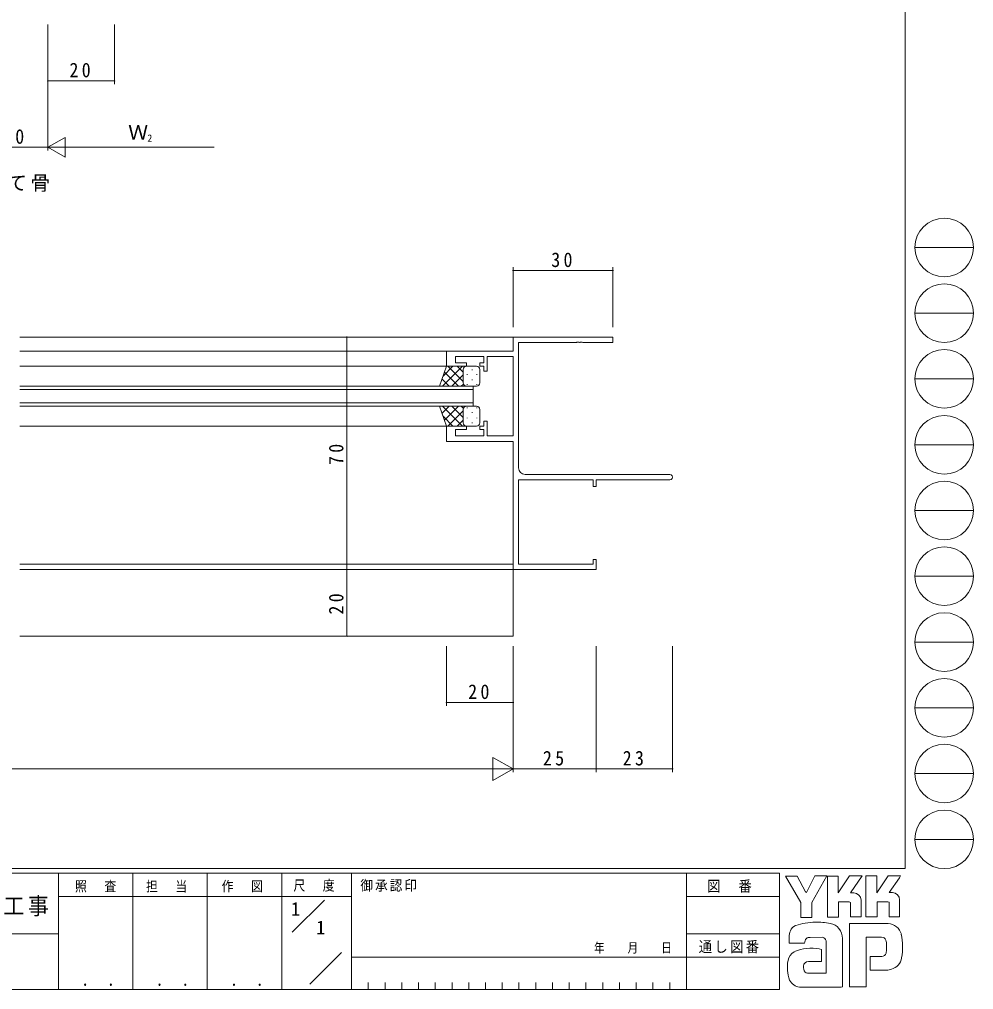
# Model space of a CAD drawing. Units: millimetres on the paper. Extents: x -397 to 397, y -282 to 282.
# Drawn here: x 109.5 to 396.7, y -282.1 to 9.9 of the extents above; entities that cross this region are included whole.
import ezdxf
from ezdxf.enums import TextEntityAlignment as Align

# ---------------------------------------------------------------- set-up
doc = ezdxf.new("R2010")
doc.units = ezdxf.units.MM
for name, color, linetype, lineweight in [('0-1_YKK_ZWAK', 7, 'Continuous', 18), ('0-3_YKK_11', 7, 'Continuous', 18), ('0-4_YKK_12', 2, 'Continuous', 18), ('0-5_YKK_13', 4, 'Continuous', 18), ('0-6_YKK_D', 6, 'Continuous', 18)]:
    doc.layers.add(name, color=color, linetype=linetype, lineweight=lineweight)
doc.layers.add('0-2_USER1', color=7, linetype='Continuous')
doc.styles.add('ＭＳ ゴシック', font='')
doc.styles.get('ＭＳ ゴシック').set_extended_font_data('MS Gothic')

msp = doc.modelspace()

# ---------------------------------------------------------------- linework, layer by layer
at = {"layer": '0-1_YKK_ZWAK'}
for p, q in [((376.092, 279.3), (376.092, -245.7)), ((379.068, -58.716), (396.708, -58.716)), ((379.068, -78.512), (396.708, -78.512)), ((379.068, -98.308), (396.708, -98.308)), ((379.068, -118.104), (396.708, -118.104)), ((379.068, -137.9), (396.708, -137.9)), ((379.068, -157.696), (396.708, -157.696)), ((379.068, -177.492), (396.708, -177.492)), ((379.068, -197.288), (396.708, -197.288)), ((379.068, -217.084), (396.708, -217.084)), ((379.068, -236.88), (396.708, -236.88)), ((376.092, -245.7), (-393.908, -245.7)), ((338.292, -247.1), (-393.908, -247.1)), ((121.292, -247.1), (121.292, -282.1)), ((143.692, -247.1), (143.692, -282.1)), ((166.092, -247.1), (166.092, -282.1)), ((188.492, -247.1), (188.492, -282.1)), ((209.492, -247.1), (209.492, -282.1)), ((310.291, -247.1), (310.291, -282.1)), ((338.292, -247.1), (338.292, -282.1)), ((340.129, -248.006), (343.642, -248.006)), ((344.724, -255.899), (340.129, -248.006)), ((348.928, -247.898), (346.372, -252.871)), ((352.751, -260.331), (352.751, -247.925)), ((364.266, -247.817), (367.537, -247.817)), ((364.266, -260.223), (364.266, -247.817)), ((370.969, -247.817), (374.753, -247.817)), ((374.753, -247.817), (374.375, -248.465)), ((374.375, -248.465), (371.253, -252.925)), ((360.671, -253.006), (359.632, -253.006)), ((372.292, -252.925), (371.253, -252.925)), ((189.476, -254.099), (121.292, -254.099)), ((189.476, -254.099), (209.492, -254.099)), ((191.662, -264.836), (201.355, -255.143)), ((310.291, -254.1), (338.292, -254.1)), ((359.266, -255.682), (356.076, -255.682)), ((362.833, -255.169), (362.833, -260.25)), ((367.672, -255.655), (367.672, -260.223)), ((370.861, -255.655), (367.672, -255.655)), ((371.294, -255.817), (370.861, -255.655)), ((371.294, -260.196), (371.294, -255.817)), ((374.456, -255.169), (374.456, -260.196)), ((370.915, -262.196), (359.32, -262.196)), ((359.32, -262.196), (359.32, -281.306)), ((367.672, -260.223), (364.266, -260.223)), ((371.294, -260.146), (371.344, -260.196)), ((374.456, -260.196), (371.294, -260.196)), ((-7.508, -265.299), (121.292, -265.299)), ((310.291, -265.299), (338.292, -265.299)), ((341.21, -268.17), (341.21, -266.241)), ((345.859, -268.17), (341.21, -268.17)), ((351.238, -266.305), (347.54, -266.375)), ((352.319, -277.171), (352.319, -267.44)), ((357.211, -266.683), (357.211, -281.279)), ((364.347, -266.359), (368.996, -266.359)), ((364.347, -281.306), (364.347, -266.359)), ((370.465, -267.856), (370.483, -270.491)), ((196.964, -280.445), (206.488, -270.921)), ((209.492, -272.3), (310.291, -272.3)), ((338.292, -272.299), (310.291, -272.299)), ((350.967, -273.63), (346.973, -273.635)), ((365.563, -272.089), (365.563, -276.225)), ((369.104, -272.089), (365.563, -272.089)), ((346.697, -277.171), (352.319, -277.171)), ((351.886, -277.171), (352.238, -277.171)), ((352.319, -277.17), (352.32, -277.171)), ((365.563, -276.225), (370.888, -276.225)), ((370.888, -276.225), (371.969, -275.982)), ((214.532, -280), (214.532, -282.1)), ((219.572, -280), (219.572, -282.1)), ((224.612, -280), (224.612, -282.1)), ((229.652, -280), (229.652, -282.1)), ((234.692, -280), (234.692, -282.1)), ((239.732, -280), (239.732, -282.1)), ((244.772, -280), (244.772, -282.1)), ((249.812, -280), (249.812, -282.1)), ((254.852, -280), (254.852, -282.1)), ((259.892, -280), (259.892, -282.1)), ((264.932, -280), (264.932, -282.1)), ((269.972, -280), (269.972, -282.1)), ((275.012, -280), (275.012, -282.1)), ((280.052, -280), (280.052, -282.1)), ((285.092, -280), (285.092, -282.1)), ((290.132, -280), (290.132, -282.1)), ((295.172, -280), (295.172, -282.1)), ((300.211, -280), (300.211, -282.1)), ((305.251, -280), (305.251, -282.1)), ((-393.908, -282.1), (338.292, -282.1)), ((345.859, -281.36), (344.372, -281.36)), ((356.887, -281.333), (345.859, -281.36)), ((357.211, -281.279), (356.887, -281.333))]:
    msp.add_line(p, q, dxfattribs=at)
for points in [[(343.642, -248.006), (346.156, -252.709), (346.372, -252.871)], [(348.928, -247.898), (352.554, -247.898), (348.021, -255.926)], [(352.751, -247.925), (355.968, -247.925), (355.968, -253.023), (359.347, -247.871)], [(359.347, -247.871), (363.172, -247.871), (359.632, -253.006)], [(367.537, -247.817), (367.537, -253.008), (370.969, -247.817)], [(348.021, -255.926), (348.021, -260.358), (344.724, -260.358), (344.724, -255.899)], [(356.076, -255.682), (356.076, -260.331), (352.751, -260.331)], [(362.833, -260.25), (359.698, -260.25), (359.698, -255.845), (359.266, -255.682)], [(350.265, -269.873), (350.967, -270.035), (350.967, -273.63)], [(359.32, -281.306), (363.563, -281.306), (364.347, -281.306)]]:
    msp.add_lwpolyline(points, dxfattribs=at)
for centre in [(387.888, -58.716), (387.888, -78.512), (387.888, -98.308), (387.888, -118.104), (387.888, -137.9), (387.888, -157.696), (387.888, -177.492), (387.888, -197.288), (387.888, -217.084), (387.888, -236.88)]:
    msp.add_circle(centre, 8.82, dxfattribs=at)
for centre, radius, start, end in [((360.671, -255.169), 2.163, 0.00166, 89.99604), ((372.292, -255.088), 2.163, 0.00166, 89.99604), ((349.014, -279.501), 17.68, 89.89165, 109.30848), ((349.533, -282.563), 20.748, 78.7801, 91.46938), ((352.822, -266.596), 4.449, 40.66422, 80.31694), ((370.764, -266.54), 4.341, 14.44572, 87.08746), ((346.251, -266.266), 5.037, 158.41083, 179.71775), ((343.898, -265.155), 2.444, 109.02127, 161.51264), ((352.601, -266.585), 4.612, 358.78059, 38.76563), ((354.458, -269.287), 20.86, 350.99027, 10.67625), ((347.967, -268.107), 2.109, 138.46382, 181.71359), ((347.407, -268.071), 1.701, 85.50551, 126.78038), ((350.748, -267.854), 1.625, 14.7552, 72.44995), ((369.157, -267.579), 1.229, 16.43123, 96.91661), ((366.823, -268.308), 3.673, 4.93423, 17.03552), ((344.719, -274.027), 3.908, 121.82711, 169.08475), ((347.812, -282.954), 13.309, 79.38098, 112.05825), ((369.105, -270.784), 1.306, 269.95468, 342.90145), ((366.802, -270.141), 3.697, 343.6902, 354.75362), ((351.741, -275.495), 11.082, 168.76372, 199.80079), ((346.982, -275.079), 1.445, 90.33953, 178.03639), ((370.827, -271.845), 4.291, 285.44291, 349.90448), ((347.874, -275.428), 2.369, 171.08203, 216.71923), ((346.942, -275.665), 1.526, 230.9728, 260.75491), ((344.732, -277.543), 3.823, 207.31435, 263.59464)]:
    msp.add_arc(centre, radius, start, end, dxfattribs=at)
at = {"layer": '0-3_YKK_11'}
for p, q in [((258.12, -85.7), (258.12, -89.9)), ((288.12, -85.7), (258.12, -85.7)), ((259.75, -87.33), (277.162, -87.33)), ((259.75, -125.07), (259.75, -87.33)), ((277.162, -87.33), (277.345, -87.21)), ((277.345, -87.21), (277.895, -87.21)), ((277.895, -87.21), (278.078, -87.33)), ((278.078, -87.33), (278.162, -87.33)), ((278.162, -87.33), (278.345, -87.21)), ((278.345, -87.21), (278.895, -87.21)), ((278.895, -87.21), (279.078, -87.33)), ((279.078, -87.33), (288.12, -87.33)), ((288.12, -87.33), (288.12, -85.7)), ((238.12, -89.9), (238.12, -94.5)), ((258.12, -89.9), (238.12, -89.9)), ((240.82, -91.53), (249.32, -91.53)), ((240.82, -93.5), (240.82, -91.53)), ((249.32, -91.53), (249.32, -93.5)), ((250.32, -91.53), (258.12, -91.53)), ((250.32, -96), (250.32, -91.53)), ((258.12, -91.53), (258.12, -115.47)), ((238.12, -94.5), (244.12, -94.5)), ((244.12, -93.5), (240.82, -93.5)), ((244.12, -94.5), (244.12, -93.5)), ((248.12, -93.5), (248.12, -94.5)), ((249.32, -93.5), (248.12, -93.5)), ((248.12, -94.5), (249.32, -94.5)), ((249.32, -94.5), (249.32, -96)), ((249.32, -96), (250.32, -96)), ((238.12, -112.5), (238.12, -117.1)), ((244.12, -112.5), (238.12, -112.5)), ((240.82, -113.5), (244.12, -113.5)), ((240.82, -115.47), (240.82, -113.5)), ((244.12, -113.5), (244.12, -112.5)), ((248.12, -112.5), (248.12, -113.5)), ((249.32, -112.5), (248.12, -112.5)), ((248.12, -113.5), (249.32, -113.5)), ((249.32, -111), (249.32, -112.5)), ((250.32, -111), (249.32, -111)), ((249.32, -113.5), (249.32, -115.47)), ((250.32, -115.47), (250.32, -111)), ((249.32, -115.47), (240.82, -115.47)), ((258.12, -115.47), (250.32, -115.47)), ((238.12, -117.1), (258.12, -117.1)), ((258.12, -117.1), (258.12, -155.7)), ((305.305, -127.07), (261.75, -127.07)), ((259.75, -128.7), (282.22, -128.7)), ((259.75, -154.07), (259.75, -128.7)), ((282.22, -128.7), (282.22, -130.7)), ((282.22, -130.7), (283.12, -130.7)), ((283.12, -128.7), (305.305, -128.7)), ((283.12, -130.7), (283.12, -128.7)), ((282.22, -154.07), (259.75, -154.07)), ((282.22, -152.7), (282.22, -154.07)), ((283.12, -152.7), (282.22, -152.7)), ((283.12, -155.7), (283.12, -152.7)), ((258.12, -155.7), (283.12, -155.7))]:
    msp.add_line(p, q, dxfattribs=at)
for centre, radius, start, end in [((261.75, -125.07), 2, 180.00001, 269.99999), ((305.305, -127.885), 0.815, 269.99999, 90.00001)]:
    msp.add_arc(centre, radius, start, end, dxfattribs=at)
at = {"layer": '0-4_YKK_12'}
for p, q in [((258.12, -85.7), (109.62, -85.7)), ((258.12, -85.7), (258.12, -89.6)), ((238.42, -89.9), (109.62, -89.9)), ((258.12, -91.83), (258.12, -115.17)), ((238.42, -94.5), (109.62, -94.5)), ((246.121, -100.5), (109.62, -100.5)), ((109.62, -101.5), (246.121, -101.5)), ((246.121, -106.5), (246.121, -100.5)), ((246.121, -105.5), (109.62, -105.5)), ((109.62, -106.5), (246.121, -106.5)), ((238.42, -112.5), (109.62, -112.5)), ((258.12, -117.4), (258.12, -175.7)), ((258.12, -154.07), (109.62, -154.07)), ((258.12, -155.7), (109.62, -155.7)), ((258.12, -175.7), (109.62, -175.7))]:
    msp.add_line(p, q, dxfattribs=at)
at = {"layer": '0-5_YKK_13'}
for p, q in [((235.977, -100.5), (238.12, -94.5)), ((242.852, -94.5), (236.852, -100.5)), ((240.023, -94.5), (237.062, -97.461)), ((241.671, -100.5), (237.475, -96.304)), ((238.12, -94.5), (244.12, -94.5)), ((243.12, -99.12), (238.5, -94.5)), ((243.12, -96.292), (241.328, -94.5)), ((243.12, -95.5), (243.12, -99.1)), ((243.12, -95.9), (243.12, -99.5)), ((247.12, -94.5), (244.12, -94.5)), ((245.756, -95.42), (245.756, -95.62)), ((248.12, -99.5), (248.12, -95.5)), ((238.843, -100.5), (236.731, -98.388)), ((243.12, -97.06), (239.68, -100.5)), ((244.341, -96.835), (244.341, -97.035)), ((245.756, -98.45), (245.756, -98.65)), ((247.171, -96.835), (247.171, -97.035)), ((244.12, -100.5), (235.977, -100.5)), ((243.176, -99.832), (242.508, -100.5)), ((244.12, -100.5), (247.12, -100.5)), ((244.341, -99.865), (244.341, -100.065)), ((247.171, -99.865), (247.171, -100.065)), ((235.977, -106.5), (244.12, -106.5)), ((235.977, -106.5), (238.12, -112.5)), ((238.843, -106.5), (236.731, -108.612)), ((242.852, -112.5), (236.852, -106.5)), ((241.671, -106.5), (237.475, -110.696)), ((243.12, -107.88), (238.5, -112.5)), ((243.12, -109.94), (239.68, -106.5)), ((243.177, -107.168), (242.508, -106.5)), ((243.12, -111.1), (243.12, -107.5)), ((243.12, -111.5), (243.12, -107.9)), ((244.12, -106.5), (247.12, -106.5)), ((244.341, -107.135), (244.341, -106.935)), ((247.171, -107.135), (247.171, -106.935)), ((248.12, -107.5), (248.12, -111.5)), ((240.023, -112.5), (237.062, -109.539)), ((243.12, -110.708), (241.328, -112.5)), ((244.341, -110.165), (244.341, -109.965)), ((245.756, -108.55), (245.756, -108.35)), ((247.171, -110.165), (247.171, -109.965)), ((238.12, -112.5), (244.12, -112.5)), ((247.12, -112.5), (244.12, -112.5)), ((245.756, -111.58), (245.756, -111.38))]:
    msp.add_line(p, q, dxfattribs=at)
for centre, start, end in [((244.12, -95.5), 90, 180), ((244.12, -95.5), 90, 180), ((247.12, -95.5), 360, 90), ((244.12, -99.5), 180, 270), ((244.12, -99.5), 180, 270), ((247.12, -99.5), 270, 360), ((244.12, -107.5), 90, 180), ((244.12, -107.5), 90, 180), ((247.12, -107.5), 360, 90), ((244.12, -111.5), 180, 270), ((244.12, -111.5), 180, 270), ((247.12, -111.5), 270, 360)]:
    msp.add_arc(centre, 1, start, end, dxfattribs=at)
at = {"layer": '0-6_YKK_D'}
for p, q in [((118.12, 8.402), (118.12, -29.598)), ((118.12, 8.402), (118.12, -9.598)), ((118.12, 8.402), (118.12, -29.598)), ((138.12, 8.402), (138.12, -9.598)), ((118.12, -8.598), (138.12, -8.598)), ((118.12, -28.598), (123.316, -25.598)), ((123.316, -31.598), (123.316, -25.598)), ((98.12, -28.598), (118.12, -28.598)), ((118.12, -28.598), (128.512, -28.598)), ((118.12, -28.598), (123.316, -31.598)), ((124.12, -28.598), (168.12, -28.598)), ((258.12, -82.7), (258.12, -64.7)), ((258.12, -65.7), (288.12, -65.7)), ((288.12, -82.7), (288.12, -64.7)), ((235.12, -85.7), (207.12, -85.7)), ((208.12, -85.7), (208.12, -155.7)), ((235.12, -155.7), (207.12, -155.7)), ((235.12, -155.7), (207.12, -155.7)), ((208.12, -155.7), (208.12, -175.7)), ((235.12, -175.7), (207.12, -175.7)), ((238.12, -178.7), (238.12, -196.7)), ((258.12, -178.7), (258.12, -196.7)), ((258.12, -178.7), (258.12, -216.7)), ((258.12, -178.7), (258.12, -216.7)), ((283.12, -178.7), (283.12, -216.7)), ((283.12, -178.7), (283.12, -216.7)), ((306.12, -178.7), (306.12, -216.7)), ((238.12, -195.7), (258.12, -195.7)), ((252.058, -212.2), (252.058, -219.2)), ((258.12, -215.7), (252.058, -212.2)), ((251.12, -215.7), (-34.88, -215.7)), ((258.12, -215.7), (245.995, -215.7)), ((258.12, -215.7), (252.058, -219.2)), ((258.12, -215.7), (283.12, -215.7)), ((283.12, -215.7), (306.12, -215.7))]:
    msp.add_line(p, q, dxfattribs=at)
for centre, start, end in [((118.12, -8.598), 0, 180), ((118.12, -8.598), 180, 0), ((138.12, -8.598), 0, 180), ((138.12, -8.598), 180, 0), ((258.12, -65.7), 0, 180), ((258.12, -65.7), 180, 0), ((288.12, -65.7), 0, 180), ((288.12, -65.7), 180, 0), ((208.12, -85.7), 90, 270), ((208.12, -85.7), 270, 90), ((208.12, -155.7), 90, 270), ((208.12, -155.7), 90, 270), ((208.12, -155.7), 270, 90), ((208.12, -155.7), 270, 90), ((208.12, -175.7), 90, 270), ((208.12, -175.7), 270, 90), ((238.12, -195.7), 0, 180), ((258.12, -195.7), 0, 180), ((238.12, -195.7), 180, 0), ((258.12, -195.7), 180, 0), ((283.12, -215.7), 0, 180), ((283.12, -215.7), 0, 180), ((283.12, -215.7), 180, 0), ((283.12, -215.7), 180, 0), ((306.12, -215.7), 0, 180), ((306.12, -215.7), 180, 0)]:
    msp.add_arc(centre, 0.106, start, end, dxfattribs=at)

# ---------------------------------------------------------------- texts
at = {"layer": '0-1_YKK_ZWAK', "attachment_point": 7, "style": 'ＭＳ ゴシック'}
for s, insert, char_height in [('\\T1.24;\\W0.85;照\\~\\~査', (126.281, -252.88), 3.079), ('\\T1.24;\\W0.85;担\\~\\~当', (147.646, -252.88), 3.079), ('\\T1.24;\\W0.85;作\\~\\~図', (170.412, -252.862), 3.079), ('\\T1.24;\\W0.85;尺\\~\\~度', (192.004, -252.637), 3.079), ('\\T1.17;\\W0.9;御承認印', (212.159, -252.633), 3.079), ('\\T1.17;\\W0.9;図\u3000番', (316.489, -252.962), 3.284), ('\\T1.17;\\W0.9;工事', (104.723, -260.056), 5.132), ('\\T1.28;\\W0.8;年\\~\\~\\~月\\~\\~\\~日', (282.468, -271.269), 2.903), ('\\T1.17;\\W0.9;通し図番', (313.971, -271.185), 3.284), ('\\T1.24;\\W0.85;\\~．\\~．', (125.747, -281.046), 3.592), ('\\T1.24;\\W0.85;\\~．\\~．', (148.147, -281.046), 3.592), ('\\T1.24;\\W0.85;\\~．\\~．', (170.547, -281.046), 3.592)]:
    msp.add_mtext(s, dxfattribs=dict(at, insert=insert, char_height=char_height))
at = {"layer": '0-2_USER1', "style": 'ＭＳ ゴシック'}
for p in [(191.292, -261.099), (198.825, -266.699)]:
    msp.add_text('1', height=4.106, dxfattribs=at).set_placement(p, align=Align.BOTTOM_LEFT)
at = {"layer": '0-2_USER1', "insert": (98.816, -41.984), "char_height": 4.399, "attachment_point": 7, "style": 'ＭＳ ゴシック'}
msp.add_mtext('\\T1.17;たて骨', dxfattribs=at)
at = {"layer": '0-6_YKK_D', "color": 7, "style": 'ＭＳ ゴシック'}
for s, height, p in [('Ｗ', 4.399, (142.28, -27.598)), ('2', 2.199, (148.04, -27.598))]:
    msp.add_text(s, height=height, dxfattribs=at).set_placement(p, align=Align.BOTTOM_LEFT)
at = {"layer": '0-6_YKK_D', "color": 7, "char_height": 4.399, "attachment_point": 7, "style": 'ＭＳ ゴシック'}
for s, insert in [('\\T1.37;\\W0.9;20', (124.6, -7.598)), ('\\T1.37;\\W0.9;20', (104.6, -27.598)), ('\\T1.37;\\W0.9;30', (269.6, -64.7)), ('\\T1.37;\\W0.9;20', (244.6, -194.7)), ('\\T1.37;\\W0.9;25', (267.1, -214.7)), ('\\T1.37;\\W0.9;23', (291.1, -214.7))]:
    msp.add_mtext(s, dxfattribs=dict(at, insert=insert))
at = {"layer": '0-6_YKK_D', "color": 7, "char_height": 4.399, "attachment_point": 7, "rotation": 90, "style": 'ＭＳ ゴシック'}
for s, insert in [('\\T1.37;\\W0.9;70', (207.12, -124.22)), ('\\T1.37;\\W0.9;20', (207.12, -169.22))]:
    msp.add_mtext(s, dxfattribs=dict(at, insert=insert))

doc.saveas('drawing.dxf')
